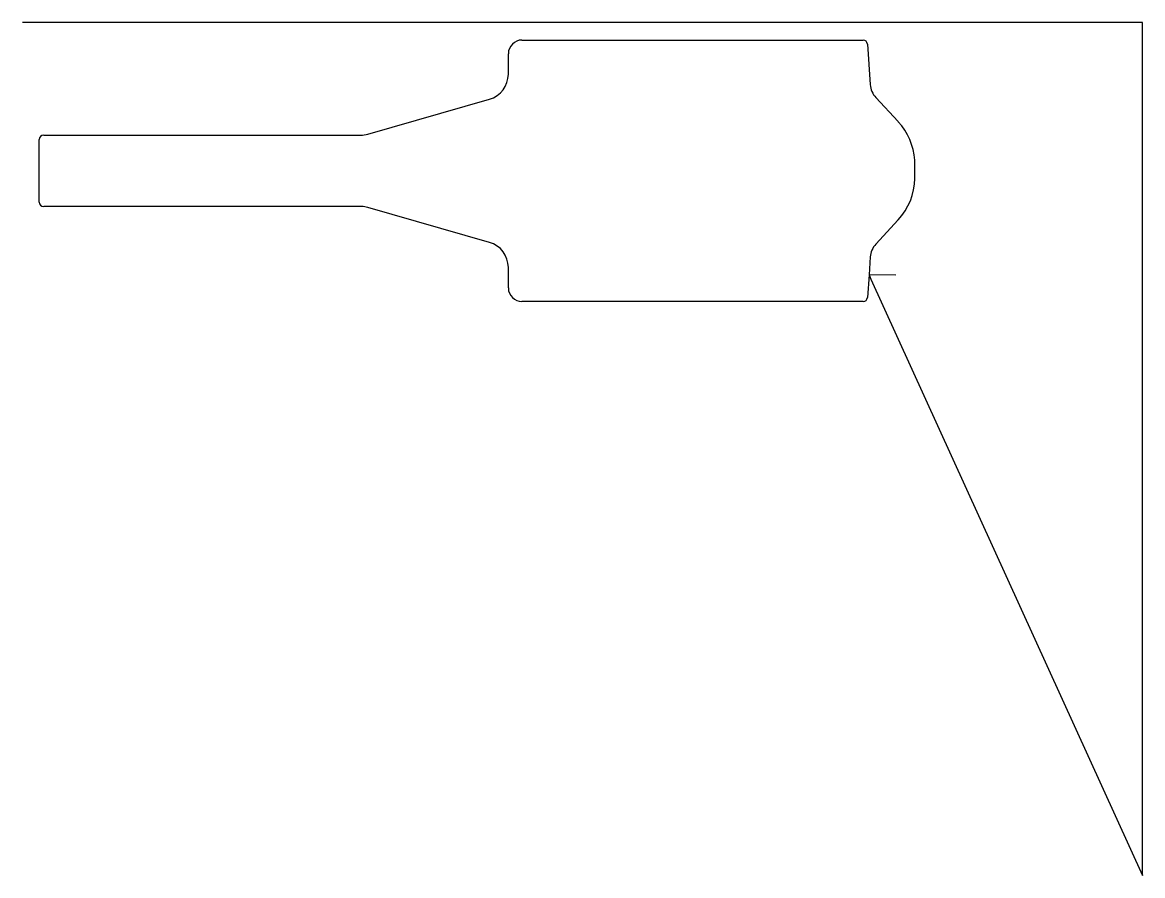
# Model space of a CAD drawing. Header units: metres. Extents: x 0 to 1272, y 0 to 969.
import ezdxf

# ---------------------------------------------------------------- set-up
doc = ezdxf.new("R2010")
doc.units = ezdxf.units.M

msp = doc.modelspace()

# ---------------------------------------------------------------- linework, layer by layer
at = {"layer": 'TOOL_0'}
for p, q in [((1, 968.728), (0, 968.728)), ((1271.747, 968.728), (1, 968.728)), ((1271.747, 1.003), (1271.747, 968.728)), ((567.182, 948.713), (954.361, 948.713)), ((959.349, 944.062), (962.566, 898.061)), ((551.682, 909.846), (551.682, 933.213)), ((392.097, 841.856), (530.313, 881.489)), ((968.898, 883.429), (994.277, 856.022)), ((24.182, 840.713), (383.966, 840.713)), ((19.182, 764.713), (19.182, 835.713)), ((384.995, 759.695), (24.182, 759.713)), ((530.313, 718.937), (392.097, 758.57)), ((994.277, 744.407), (968.897, 717)), ((962.565, 702.368), (961.14, 681.986)), ((551.682, 667.213), (551.682, 690.58)), ((961.14, 681.983), (959.349, 656.364)), ((961.14, 681.986), (963.198, 677.371)), ((991.444, 681.632), (961.14, 681.983)), ((963.198, 677.371), (1271.747, 0.003)), ((954.361, 651.713), (567.182, 651.713)), ((1271.747, 0.003), (1271.747, 1.003)), ((1271.747, 1.003), (1271.747, 0.003)), ((1271.747, 0.003), (1271.747, 1.003))]:
    msp.add_line(p, q, dxfattribs=at)
for centre, radius, start, end in [((567.182, 933.213), 15.5, 90, 180), ((954.349, 943.7), 5.013, 4.140989, 89.862847), ((522.103, 909.905), 29.578, 286.115155, 359.885715), ((986.585, 899.769), 24.08, 184.067477, 222.733061), ((942.157, 807.782), 71.018, 3.61433, 42.786001), ((24.182, 835.713), 5, 90, 180), ((383.966, 870.213), 29.5, 270, 285.999554), ((632.946, 799.353), 380.307, 358.824043, 1.944748), ((941.988, 792.724), 71.195, 317.260906, 359.053541), ((24.182, 764.713), 5, 180, 270), ((383.869, 729.605), 30.111, 74.141903, 87.856931), ((522.104, 690.521), 29.578, 0.114289, 73.886706), ((986.584, 700.66), 24.08, 137.266939, 175.932523), ((567.182, 667.213), 15.5, 180, 270), ((954.349, 656.726), 5.013, 270.137153, 355.859011)]:
    msp.add_arc(centre, radius, start, end, dxfattribs=at)

doc.saveas('drawing.dxf')
